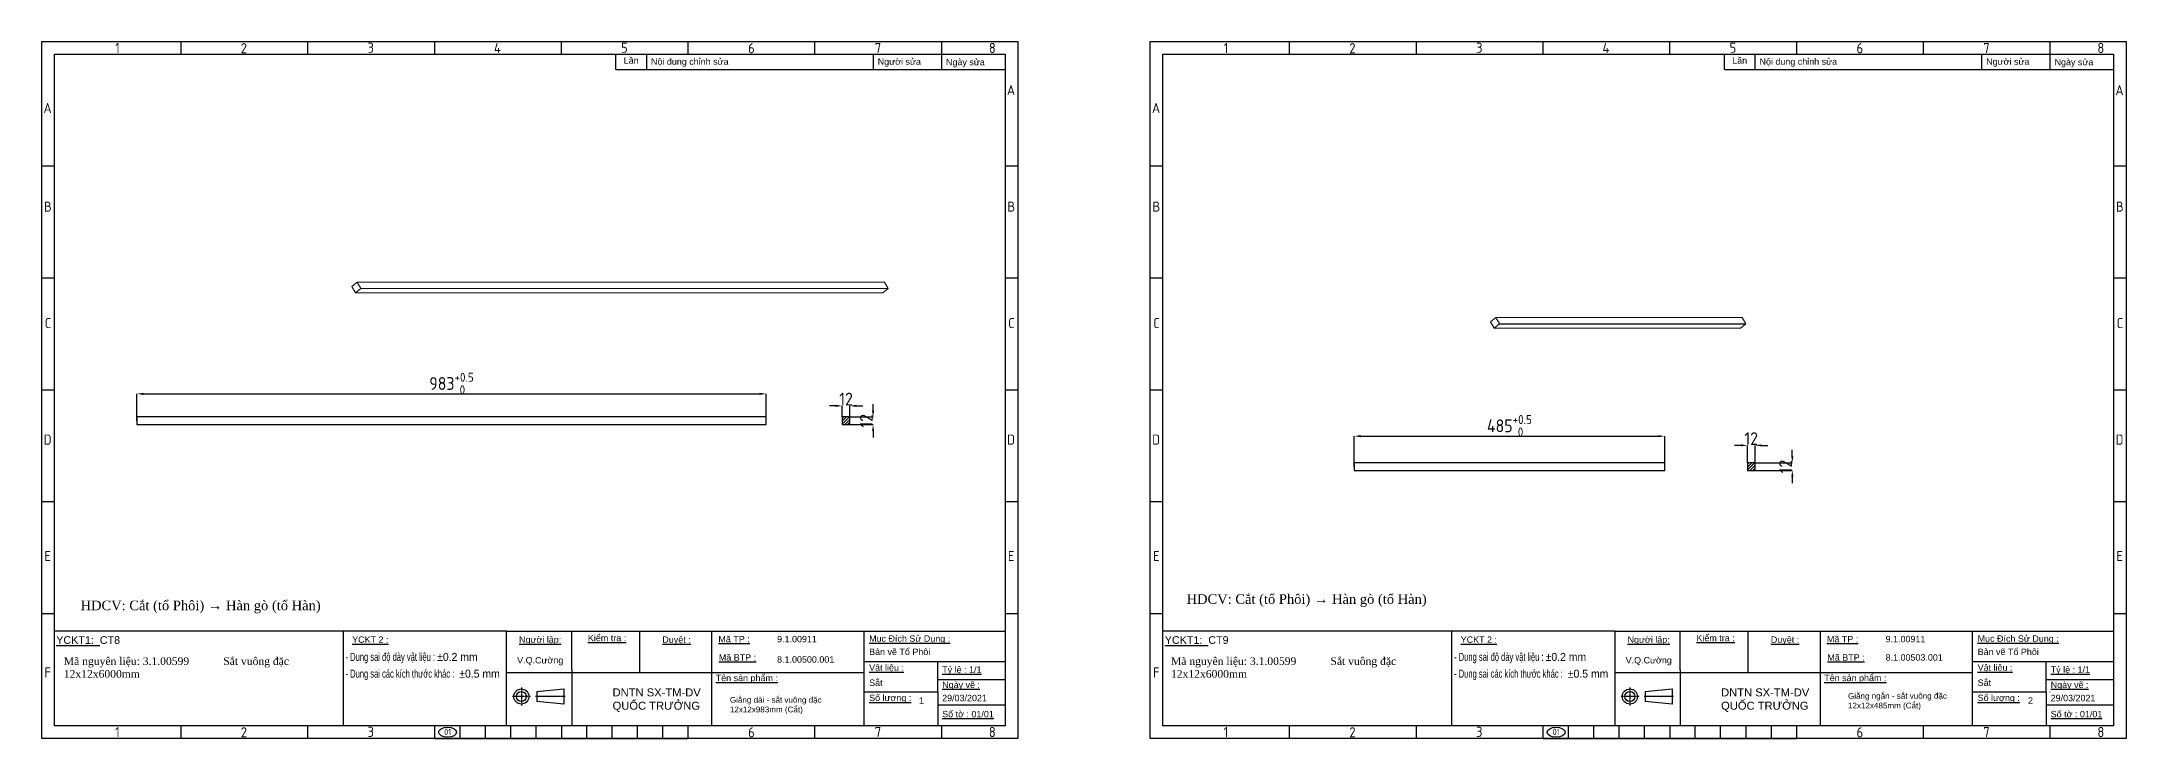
# Model space of a CAD drawing. Header units: millimetres. Extents: x -205945 to -46279, y 28253 to 108078.
# Drawn here: x -72463 to -69207, y 54358 to 55447 of the extents above; entities that cross this region are included whole.
import ezdxf

# ---------------------------------------------------------------- set-up
doc = ezdxf.new("R2010")
doc.units = ezdxf.units.MM
doc.header["$PDMODE"] = 2
for name, pattern in [('CENTER', [2, 1.25, -0.25, 0.25, -0.25]), ('CENTERX2', [4, 2.5, -0.5, 0.5, -0.5]), ('CONTPVMNIL', [0])]:
    doc.linetypes.add(name, pattern=pattern)
doc.layers.get('0').update_dxf_attribs({"linetype": 'CONTPVMNIL'})
doc.layers.get('DEFPOINTS').update_dxf_attribs({"color": 6})
for name, color, linetype in [('CENTER', 1, 'CENTERX2'), ('FRAME050', 6, 'Continuous'), ('MAIN', 7, 'Continuous')]:
    doc.layers.add(name, color=color, linetype=linetype)
doc.styles.add('ISOCP', font='isocp')
doc.styles.add('SLDTEXTSTYLE3', font='TXT', dxfattribs={"width": 0.65, "bigfont": 'bigfont'})
doc.styles.get("Standard").update_dxf_attribs({"font": 'isocp.shx'})
doc.styles.add('style1', font='arial.ttf', dxfattribs={"width": 0.75})
doc.dimstyles.new('Dim20$0', dxfattribs={"dimtxt": 20, "dimasz": 10, "dimexe": 0, "dimexo": 0, "dimgap": 0.6, "dimtad": 1, "dimtoh": 1, "dimdsep": 46, "dimtxsty": 'ISOCP', "dimcen": 0, "dimclrd": 3, "dimclre": 3, "dimclrt": 7, "dimadec": 3, "dimazin": 2, "dimtp": 0.05, "dimtm": 0.05, "dimtfac": 0.7, "dimtofl": 0, "dimtmove": 0, "dimatfit": 3, "dimfxl": 0, "dimtolj": 1, "dimarcsym": 0})

# ---------------------------------------------------------------- blocks, each defined once
blk = doc.blocks.new('*D445')
at = {"color": 3, "lineweight": -2, "ltscale": 30, "transparency": 16777216}
for p, q in [((-71222.7, 54877.5), (-71232.7, 54877.5)), ((-71212.7, 54860.2), (-71212.7, 54877.5)), ((-71200.7, 54860.2), (-71200.7, 54877.5)), ((-71190.7, 54877.5), (-71180.7, 54877.5))]:
    blk.add_line(p, q, dxfattribs=at)
at = {"color": 3, "ltscale": 30, "transparency": 16777216}
for points in [[(-71222.7, 54879.2), (-71222.7, 54875.8), (-71212.7, 54877.5)], [(-71190.7, 54879.2), (-71190.7, 54875.8), (-71200.7, 54877.5)]]:
    blk.add_solid(points, dxfattribs=at)
at = {"layer": 'DEFPOINTS', "color": 0, "ltscale": 30, "transparency": 16777216}
for p in [(-71200.7, 54877.5), (-71212.7, 54860.2), (-71200.7, 54860.2)]:
    blk.add_point(p, dxfattribs=at)
at = {"color": 7, "ltscale": 30, "transparency": 16777216, "insert": (-71206.7, 54888.1), "char_height": 20, "attachment_point": 5, "style": 'ISOCP'}
blk.add_mtext('\\A1;12', dxfattribs=at)
blk = doc.blocks.new('ẢERHAEEH')
at = {"layer": 'FRAME050'}
for p, q in [((-261.36, 213.96), (-261.36, 217.92)), ((-221.76, 213.96), (-221.76, 217.92)), ((-182.16, 213.96), (-182.16, 217.92)), ((-142.56, 213.96), (-142.56, 217.92)), ((-102.96, 213.96), (-102.96, 217.92)), ((-63.36, 213.96), (-63.36, 217.92)), ((-23.76, 213.96), (-23.76, 217.92)), ((-300.96, 178.96), (-304.92, 178.96)), ((0, 178.96), (-3.96, 178.96)), ((-300.96, 143.96), (-304.92, 143.96)), ((0, 143.96), (-3.96, 143.96)), ((-304.92, 108.96), (-300.96, 108.96)), ((-3.96, 108.96), (0, 108.96)), ((-300.96, 73.96), (-304.92, 73.96)), ((0, 73.96), (-3.96, 73.96)), ((-300.96, 38.96), (-304.92, 38.96)), ((0, 38.96), (-3.96, 38.96)), ((-261.36, 0), (-261.36, 3.96)), ((-221.76, 0), (-221.76, 3.96)), ((-182.16, 0), (-182.16, 3.96)), ((-182.16, 0), (-102.96, 0)), ((-174.24, 0), (-174.24, 3.96)), ((-166.32, 0), (-166.32, 3.96)), ((-158.4, 0), (-158.4, 3.96)), ((-150.48, 0), (-150.48, 3.96)), ((-142.56, 3.96), (-142.56, 0)), ((-134.64, 0), (-134.64, 3.96)), ((-126.72, 0), (-126.72, 3.96)), ((-118.8, 0), (-118.8, 3.96)), ((-110.88, 0), (-110.88, 3.96)), ((-102.96, 0), (-102.96, 3.96)), ((-63.36, 0), (-63.36, 3.96)), ((-23.76, 0), (-23.76, 3.96))]:
    blk.add_line(p, q, dxfattribs=at)
at = {"layer": 'MAIN', "color": 7, "linetype": 'Continuous'}
blk.add_lwpolyline([(-300.96, 213.96), (-3.96, 213.96), (-3.96, 3.96), (-300.96, 3.96)], close=True, dxfattribs=at)
at = {"layer": 'FRAME050', "style": 'ISOCP'}
for s, p in [('1', (-281.95, 214.36)), ('2', (-242.72, 214.28)), ('3', (-203.13, 214.42)), ('4', (-163.63, 214.36)), ('5', (-123.93, 214.42)), ('6', (-84.25, 214.28)), ('7', (-44.67, 214.36)), ('8', (-9.03, 214.36)), ('A', (-3.41, 201.17)), ('A', (-304.37, 195.59)), ('B', (-304.21, 164.74)), ('B', (-3.25, 164.74)), ('C', (-303.97, 128.3)), ('C', (-3.01, 128.3)), ('D', (-304.3, 91.87)), ('D', (-3.34, 91.87)), ('E', (-304.05, 55.44)), ('E', (-3.09, 55.44)), ('F', (-304.05, 19.01)), ('1', (-281.95, 0.4)), ('2', (-242.72, 0.32)), ('3', (-203.13, 0.46)), ('6', (-84.25, 0.32)), ('7', (-44.67, 0.4)), ('8', (-9.03, 0.4))]:
    blk.add_text(s, height=3.17, dxfattribs=at).set_placement(p)
blk = doc.blocks.new('*D434')
at = {"color": 3, "lineweight": -2, "ltscale": 30, "transparency": 16777216}
for p, q in [((-69808.9, 54815.7), (-69818.9, 54815.7)), ((-69798.9, 54788.6), (-69798.9, 54815.7)), ((-69786.9, 54788.6), (-69786.9, 54815.7)), ((-69776.9, 54815.7), (-69766.9, 54815.7))]:
    blk.add_line(p, q, dxfattribs=at)
at = {"color": 3, "ltscale": 30, "transparency": 16777216}
for points in [[(-69808.9, 54817.4), (-69808.9, 54814.1), (-69798.9, 54815.7)], [(-69776.9, 54817.4), (-69776.9, 54814.1), (-69786.9, 54815.7)]]:
    blk.add_solid(points, dxfattribs=at)
at = {"layer": 'DEFPOINTS', "color": 0, "ltscale": 30, "transparency": 16777216}
for p in [(-69786.9, 54815.7), (-69798.9, 54788.6), (-69786.9, 54788.6)]:
    blk.add_point(p, dxfattribs=at)
at = {"color": 7, "ltscale": 30, "transparency": 16777216, "insert": (-69792.9, 54826.3), "char_height": 20, "attachment_point": 5, "style": 'ISOCP'}
blk.add_mtext('\\A1;12', dxfattribs=at)
blk = doc.blocks.new('*D433')
at = {"color": 3, "lineweight": -2, "ltscale": 30, "transparency": 16777216}
for p, q in [((-70413.1, 54782.6), (-70413.1, 54830.1)), ((-70403.1, 54830.1), (-69938.1, 54830.1)), ((-69928.1, 54788.6), (-69928.1, 54830.1))]:
    blk.add_line(p, q, dxfattribs=at)
at = {"color": 3, "ltscale": 30, "transparency": 16777216}
for points in [[(-70403.1, 54831.8), (-70403.1, 54828.5), (-70413.1, 54830.1)], [(-69938.1, 54831.8), (-69938.1, 54828.5), (-69928.1, 54830.1)]]:
    blk.add_solid(points, dxfattribs=at)
at = {"layer": 'DEFPOINTS', "color": 0, "ltscale": 30, "transparency": 16777216}
for p in [(-69928.1, 54830.1), (-70413.1, 54782.6), (-69928.1, 54788.6)]:
    blk.add_point(p, dxfattribs=at)
at = {"color": 7, "ltscale": 30, "transparency": 16777216, "insert": (-70170.6, 54846.3), "char_height": 20, "attachment_point": 5, "style": 'ISOCP'}
blk.add_mtext('\\A1;485{\\H14;\\S+0.5^  0;}', dxfattribs=at)
blk = doc.blocks.new('*D438')
at = {"color": 3, "lineweight": -2, "ltscale": 30, "transparency": 16777216}
for p, q in [((-72314.5, 54854.2), (-72314.5, 54896.3)), ((-72304.5, 54896.3), (-71341.5, 54896.3)), ((-71331.5, 54854.2), (-71331.5, 54896.3))]:
    blk.add_line(p, q, dxfattribs=at)
at = {"color": 3, "ltscale": 30, "transparency": 16777216}
for points in [[(-72304.5, 54897.9), (-72304.5, 54894.6), (-72314.5, 54896.3)], [(-71341.5, 54897.9), (-71341.5, 54894.6), (-71331.5, 54896.3)]]:
    blk.add_solid(points, dxfattribs=at)
at = {"layer": 'DEFPOINTS', "color": 0, "ltscale": 30, "transparency": 16777216}
for p in [(-71331.5, 54896.3), (-72314.5, 54854.2), (-71331.5, 54854.2)]:
    blk.add_point(p, dxfattribs=at)
at = {"color": 7, "ltscale": 30, "transparency": 16777216, "insert": (-71823, 54912.4), "char_height": 20, "attachment_point": 5, "style": 'ISOCP'}
blk.add_mtext('\\A1;983{\\H14;\\S+0.5^  0;}', dxfattribs=at)
blk = doc.blocks.new('*D446')
at = {"color": 3, "lineweight": -2, "ltscale": 30, "transparency": 16777216}
for p, q in [((-71164.5, 54870.2), (-71164.5, 54880.2)), ((-71200.7, 54860.2), (-71164.5, 54860.2)), ((-71200.7, 54848.2), (-71164.5, 54848.2)), ((-71164.5, 54838.2), (-71164.5, 54828.2))]:
    blk.add_line(p, q, dxfattribs=at)
at = {"color": 3, "ltscale": 30, "transparency": 16777216}
for points in [[(-71166.2, 54870.2), (-71162.9, 54870.2), (-71164.5, 54860.2)], [(-71166.2, 54838.2), (-71162.9, 54838.2), (-71164.5, 54848.2)]]:
    blk.add_solid(points, dxfattribs=at)
at = {"layer": 'DEFPOINTS', "color": 0, "ltscale": 30, "transparency": 16777216}
for p in [(-71200.7, 54860.2), (-71200.7, 54848.2), (-71164.5, 54848.2)]:
    blk.add_point(p, dxfattribs=at)
at = {"color": 7, "ltscale": 30, "transparency": 16777216, "insert": (-71175.1, 54854.2), "char_height": 20, "attachment_point": 5, "rotation": 90, "style": 'ISOCP'}
blk.add_mtext('\\A1;12', dxfattribs=at)
blk = doc.blocks.new('*D435')
at = {"color": 3, "lineweight": -2, "ltscale": 30, "transparency": 16777216}
for p, q in [((-69728.7, 54798.6), (-69728.7, 54808.6)), ((-69786.9, 54788.6), (-69728.7, 54788.6)), ((-69786.9, 54776.6), (-69728.7, 54776.6)), ((-69728.7, 54766.6), (-69728.7, 54756.6))]:
    blk.add_line(p, q, dxfattribs=at)
at = {"color": 3, "ltscale": 30, "transparency": 16777216}
for points in [[(-69730.4, 54798.6), (-69727, 54798.6), (-69728.7, 54788.6)], [(-69730.4, 54766.6), (-69727, 54766.6), (-69728.7, 54776.6)]]:
    blk.add_solid(points, dxfattribs=at)
at = {"layer": 'DEFPOINTS', "color": 0, "ltscale": 30, "transparency": 16777216}
for p in [(-69786.9, 54788.6), (-69786.9, 54776.6), (-69728.7, 54776.6)]:
    blk.add_point(p, dxfattribs=at)
at = {"color": 7, "ltscale": 30, "transparency": 16777216, "insert": (-69739.3, 54782.6), "char_height": 20, "attachment_point": 5, "rotation": 90, "style": 'ISOCP'}
blk.add_mtext('\\A1;12', dxfattribs=at)

msp = doc.modelspace()

# ---------------------------------------------------------------- hatches: boundary and pattern name
at = {"ltscale": 30}
h = msp.add_hatch(dxfattribs=at)
h.set_pattern_fill('ANSI31', color=256)
h.set_pattern_definition([(45, (27354.1485, 11514.1325), (-2.24506403, 2.24506403), [])])
h.paths.add_polyline_path([(-71200.681, 54860.164), (-71212.681, 54860.164), (-71212.681, 54848.164), (-71200.681, 54848.164)])
h = msp.add_hatch(dxfattribs=at)
h.set_pattern_fill('ANSI31', color=256)
h.set_pattern_definition([(45, (28767.902, 11442.5258), (-2.24506403, 2.24506403), [])])
h.paths.add_polyline_path([(-69786.927, 54788.557), (-69798.927, 54788.557), (-69798.927, 54776.557), (-69786.927, 54776.557)])

# ---------------------------------------------------------------- linework, layer by layer
at = {"color": 0, "linetype": 'Continuous', "lineweight": 0, "extrusion": (-0.535174, 2.97331e-14, 0.844742)}
for p, q in [((-71970.353, 55070.791, 0), (-71978.698, 55063.978, 0)), ((-71978.698, 55063.978, 0), (-71972.943, 55054.1, 0)), ((-71972.943, 55054.1, 0), (-71964.598, 55060.912, 0)), ((-71964.598, 55060.912, 0), (-71970.353, 55070.791, 0)), ((-71146.68, 55070.791, 0), (-71970.353, 55070.791, 0)), ((-71140.925, 55060.912, 0), (-71964.598, 55060.912, 0)), ((-71149.27, 55054.1, 0), (-71140.925, 55060.912, 0)), ((-71140.925, 55060.912, 0), (-71146.68, 55070.791, 0)), ((-71149.27, 55054.1, 0), (-71972.943, 55054.1, 0)), ((-70191.778, 55015.763, 0), (-70200.123, 55008.951, 0)), ((-70200.123, 55008.951, 0), (-70194.368, 54999.072, 0)), ((-70194.368, 54999.072, 0), (-70186.023, 55005.885, 0)), ((-69809.734, 54999.072, 0), (-70194.368, 54999.072, 0)), ((-69807.144, 55015.763, 0), (-70191.778, 55015.763, 0)), ((-70186.023, 55005.885, 0), (-70191.778, 55015.763, 0)), ((-69801.389, 55005.885, 0), (-70186.023, 55005.885, 0)), ((-69809.734, 54999.072, 0), (-69801.389, 55005.885, 0)), ((-69801.389, 55005.885, 0), (-69807.144, 55015.763, 0))]:
    msp.add_line(p, q, dxfattribs=at)
at = {"ltscale": 30}
msp.add_line((-70186.023, 55005.885, 0), (-69801.389, 55005.885, 0), dxfattribs=at)
for p, q in [((-71737.096, 54525.268), (-72443.272, 54525.268)), ((-71992.334, 54525.268), (-71992.334, 54377.303)), ((-71529.57, 54525.268), (-71529.57, 54460.754)), ((-71178.628, 54477.505), (-71178.628, 54525.268)), ((-70005.673, 54525.268), (-70711.849, 54525.268)), ((-70260.911, 54525.268), (-70260.911, 54377.303)), ((-69798.147, 54525.268), (-69798.147, 54460.754)), ((-69447.205, 54477.505), (-69447.205, 54525.268)), ((-71737.096, 54460.754), (-71416.316, 54460.754)), ((-71635.119, 54464.856), (-71635.119, 54377.303)), ((-71063.427, 54449.369), (-70958.272, 54449.369)), ((-70005.673, 54460.754), (-69684.893, 54460.754)), ((-69903.696, 54464.856), (-69903.696, 54377.303)), ((-69332.004, 54449.369), (-69226.849, 54449.369)), ((-71063.427, 54410.155), (-70958.272, 54410.155)), ((-69332.004, 54410.155), (-69226.849, 54410.155))]:
    msp.add_line(p, q)
at = {"ltscale": 3}
for p, q in [((-71416.316, 54460.754), (-71178.628, 54460.754)), ((-69684.893, 54460.754), (-69447.205, 54460.754))]:
    msp.add_line(p, q, dxfattribs=at)
at = {"linetype": 'ByBlock'}
for p, q in [((-71063.427, 54430.103), (-71063.427, 54377.303)), ((-69332.004, 54430.103), (-69332.004, 54377.303))]:
    msp.add_line(p, q, dxfattribs=at)
at = {"ltscale": 30, "elevation": 0}
for points in [[(-72314.477, 54848.164), (-71331.477, 54848.164), (-71331.477, 54860.164), (-72314.477, 54860.164)], [(-71212.681, 54848.164), (-71200.681, 54848.164), (-71200.681, 54860.164), (-71212.681, 54860.164)], [(-70413.078, 54776.557), (-69928.078, 54776.557), (-69928.078, 54788.557), (-70413.078, 54788.557)], [(-69798.927, 54776.557), (-69786.927, 54776.557), (-69786.927, 54788.557), (-69798.927, 54788.557)]]:
    msp.add_lwpolyline(points, close=True, dxfattribs=at)
at = {"color": 1}
for centre in [(-71829.009, 54367.173), (-70097.586, 54367.173)]:
    msp.add_ellipse(centre, major_axis=(-14.053, 0), ratio=0.55171628, dxfattribs=at)
at = {"layer": 'CENTER', "color": 1, "linetype": 'CENTER', "ltscale": 0.05}
for p, q in [((-71699.581, 54422.937), (-71728.104, 54422.937)), ((-71713.843, 54437.198), (-71713.843, 54408.676)), ((-69968.158, 54422.937), (-69996.681, 54422.937)), ((-69982.419, 54437.198), (-69982.419, 54408.676))]:
    msp.add_line(p, q, dxfattribs=at)
at = {"layer": 'CENTER'}
for p, q in [((-71645.474, 54422.937), (-71691.69, 54422.937)), ((-69914.051, 54422.937), (-69960.267, 54422.937))]:
    msp.add_line(p, q, dxfattribs=at)
at = {"layer": 'DEFPOINTS', "ltscale": 30}
for points in [[(-72463.072, 55447.103), (-70938.472, 55447.103), (-70938.472, 54357.503), (-72463.072, 54357.503)], [(-70731.649, 55447.103), (-69207.049, 55447.103), (-69207.049, 54357.503), (-70731.649, 54357.503)]]:
    msp.add_lwpolyline(points, close=True, dxfattribs=at)
at = {"layer": 'MAIN'}
for p, q in [((-71566.082, 55403.303), (-71566.082, 55427.303)), ((-71518.082, 55403.303), (-71518.082, 55427.303)), ((-71163.944, 55403.303), (-71163.944, 55427.303)), ((-71057.272, 55403.303), (-71057.272, 55427.303)), ((-69834.659, 55403.303), (-69834.659, 55427.303)), ((-69786.659, 55403.303), (-69786.659, 55427.303)), ((-69432.521, 55403.303), (-69432.521, 55427.303)), ((-69325.849, 55403.303), (-69325.849, 55427.303)), ((-71566.082, 55403.303), (-70958.272, 55403.303)), ((-69834.659, 55403.303), (-69226.849, 55403.303)), ((-71737.096, 54525.268), (-70958.272, 54525.268)), ((-71737.096, 54460.754), (-71737.096, 54525.268)), ((-71635.119, 54464.856), (-71635.119, 54525.268)), ((-71416.316, 54477.505), (-71416.316, 54525.268)), ((-70005.673, 54525.268), (-69226.849, 54525.268)), ((-70005.673, 54460.754), (-70005.673, 54525.268)), ((-69903.696, 54464.856), (-69903.696, 54525.268)), ((-69684.893, 54477.505), (-69684.893, 54525.268)), ((-71416.316, 54430.103), (-71416.316, 54477.505)), ((-71178.628, 54477.505), (-70958.272, 54477.505)), ((-71178.628, 54430.103), (-71178.628, 54477.505)), ((-71063.427, 54430.103), (-71063.427, 54477.505)), ((-69684.893, 54430.103), (-69684.893, 54477.505)), ((-69447.205, 54477.505), (-69226.849, 54477.505)), ((-69447.205, 54430.103), (-69447.205, 54477.505)), ((-69332.004, 54430.103), (-69332.004, 54477.505)), ((-71737.096, 54377.303), (-71737.096, 54460.754)), ((-70005.673, 54377.303), (-70005.673, 54460.754)), ((-71689.868, 54430.778), (-71647.729, 54434.698)), ((-71689.868, 54430.778), (-71689.868, 54415.096)), ((-71647.729, 54411.176), (-71689.868, 54415.096)), ((-71647.729, 54434.698), (-71647.729, 54411.176)), ((-71416.316, 54377.303), (-71416.316, 54430.103)), ((-71178.628, 54430.103), (-71063.427, 54430.103)), ((-71178.628, 54377.303), (-71178.628, 54430.103)), ((-71057.674, 54430.103), (-71057.464, 54430.103)), ((-69958.445, 54430.778), (-69916.306, 54434.698)), ((-69958.445, 54430.778), (-69958.445, 54415.096)), ((-69916.306, 54411.176), (-69958.445, 54415.096)), ((-69916.306, 54434.698), (-69916.306, 54411.176)), ((-69684.893, 54377.303), (-69684.893, 54430.103)), ((-69447.205, 54377.303), (-69447.205, 54430.103)), ((-69447.205, 54430.103), (-69332.004, 54430.103)), ((-69326.251, 54430.103), (-69326.041, 54430.103))]:
    msp.add_line(p, q, dxfattribs=at)
for centre, radius in [((-71713.843, 54422.937), 11.761), ((-71713.843, 54422.937), 7.841), ((-69982.419, 54422.937), 11.761), ((-69982.419, 54422.937), 7.841)]:
    msp.add_circle(centre, radius, dxfattribs=at)

# ---------------------------------------------------------------- block references
at = {"xscale": 5, "yscale": 5, "zscale": 5}
for p in [(-70938.472, 54357.503), (-69207.049, 54357.503)]:
    msp.add_blockref('ẢERHAEEH', p, dxfattribs=at)

# ---------------------------------------------------------------- texts
at = {"attachment_point": 1}
for s, insert, char_height, width in [('{\\fArial|b0|i0|c0|p34;Lần}', (-71553.999, 55422.57), 10, 24.50884), ('{\\fArial|b0|i0|c0|p34;Lần}', (-69822.576, 55422.57), 10, 24.50884), ('{\\fArial|b0|i0|c0|p34;\\LYCKT1:\\l  CT8}', (-72440.321, 54517.288), 12, 170.12057), ('{\\fArial|b0|i0|c0|p34;\\LYCKT1:\\l  CT9}', (-70708.898, 54517.288), 12, 167.39046), ('{\\fArial|b0|i0|c0|p34;29/03/2021}', (-71056.622, 54425.576), 10, 11.98235), ('{\\fArial|b0|i0|c0|p34;29/03/2021}', (-69325.199, 54425.576), 10, 11.98235)]:
    msp.add_mtext(s, dxfattribs=dict(at, insert=insert, char_height=char_height, width=width))
at = {"color": 0, "attachment_point": 1, "style": 'SLDTEXTSTYLE3'}
for s, insert, char_height, width in [('{\\fArial|b0|i0|c0|p34;\\W1;\\C256;Nội dung chỉnh sửa}', (-71511.383, 55420.916), 10, 183.25343), ('{\\fArial|b0|i0|c0|p34;\\W1;\\C256;Người sửa}', (-71157.245, 55420.916), 10, 183.25343), ('{\\fArial|b0|i0|c0|p34;\\W1;\\C256;Ngày sửa}', (-71050.573, 55420.05), 10, 183.25343), ('{\\fArial|b0|i0|c0|p34;\\W1;\\C256;Nội dung chỉnh sửa}', (-69779.96, 55420.916), 10, 183.25343), ('{\\fArial|b0|i0|c0|p34;\\W1;\\C256;Người sửa}', (-69425.822, 55420.916), 10, 183.25343), ('{\\fArial|b0|i0|c0|p34;\\W1;\\C256;Ngày sửa}', (-69319.15, 55420.05), 10, 183.25343), ('{\\fArial|b0|i0|c0|p34;\\W1;\\L\\C256;YCKT 2 :}', (-71978.102, 54516.932), 10, 69.4708), ('{\\fArial|b0|i0|c0|p34;\\W1;\\L\\C256;Người lập:}', (-71717.513, 54516.932), 10, 69.4708), ('{\\fArial|b0|i0|c0|p34;\\W1;\\L\\C256;Kiểm tra :}', (-71609.885, 54519.353), 10, 69.4708), ('{\\fArial|b0|i0|c0|p34;\\W1;\\L\\C256;Duyệt :}', (-71493.649, 54516.932), 10, 69.4708), ('{\\fArial|b0|i0|c0|p34;\\W1;\\L\\C256;Mã TP :}', (-71406.079, 54517.647), 10, 69.4708), ('{\\fArial|b0|i0|c0|p34;\\W1;\\C256;9.1.00911}', (-71314.435, 54517.793), 10, 69.4708), ('{\\fArial|b0|i0|c0|p34;\\W1;\\L\\C256;Mục Đích Sử Dụng :}', (-71170.658, 54518.557), 10, 132.60042), ('{\\fArial|b0|i0|c0|p34;\\W1;\\L\\C256;YCKT 2 :}', (-70246.679, 54516.932), 10, 69.4708), ('{\\fArial|b0|i0|c0|p34;\\W1;\\L\\C256;Người lập:}', (-69986.09, 54516.932), 10, 69.4708), ('{\\fArial|b0|i0|c0|p34;\\W1;\\L\\C256;Kiểm tra :}', (-69878.462, 54519.353), 10, 69.4708), ('{\\fArial|b0|i0|c0|p34;\\W1;\\L\\C256;Duyệt :}', (-69762.226, 54516.932), 10, 69.4708), ('{\\fArial|b0|i0|c0|p34;\\W1;\\L\\C256;Mã TP :}', (-69674.656, 54517.647), 10, 69.4708), ('{\\fArial|b0|i0|c0|p34;\\W1;\\C256;9.1.00911}', (-69583.012, 54517.793), 10, 69.4708), ('{\\fArial|b0|i0|c0|p34;\\W1;\\L\\C256;Mục Đích Sử Dụng :}', (-69439.235, 54518.557), 10, 132.60042), ('{\\fArial|b0|i0|c0|p34; - Dung sai độ dày vật liệu : \\W0.933;%%P0.2 mm}', (-71991.787, 54491.193), 12.5, 402.93533), ('{\\fArial|b0|i0|c0|p34;\\W1;\\C256;V.Q.Cường}', (-71720.411, 54484.675), 10, 69.4708), ('{\\fArial|b0|i0|c0|p34;\\W1;\\L\\C256;Mã BTP :}', (-71405.437, 54489.02), 10, 69.4708), ('{\\fArial|b0|i0|c0|p34;\\W1;\\C256;8.1.00500.001}', (-71314.435, 54485.873), 10, 69.4708), ('{\\fArial|b0|i0|c0|p34;\\W1;\\L\\C256;Vật liệu :}', (-71170.658, 54473.244), 10, 69.4708), ('{\\fArial|b0|i0|c0|p34;\\W1;\\C256;Bản vẽ Tổ Phôi}', (-71170.658, 54497.791), 10, 132.60042), ('{\\fArial|b0|i0|c0|p34; - Dung sai độ dày vật liệu : \\W0.933;%%P0.2 mm}', (-70260.364, 54491.193), 12.5, 402.93533), ('{\\fArial|b0|i0|c0|p34;\\W1;\\C256;V.Q.Cường}', (-69988.988, 54484.675), 10, 69.4708), ('{\\fArial|b0|i0|c0|p34;\\W1;\\L\\C256;Mã BTP :}', (-69674.014, 54489.02), 10, 69.4708), ('{\\fArial|b0|i0|c0|p34;\\W1;\\C256;8.1.00503.001}', (-69583.012, 54489.1), 10, 69.4708), ('{\\fArial|b0|i0|c0|p34;\\W1;\\L\\C256;Vật liệu :}', (-69439.235, 54473.244), 10, 69.4708), ('{\\fArial|b0|i0|c0|p34;\\W1;\\C256;Bản vẽ Tổ Phôi}', (-69439.235, 54497.791), 10, 132.60042), ('{\\fArial|b0|i0|c0|p34; - Dung sai các kích thước khác : \\W0.933; %%P0.5 mm}', (-71991.787, 54464.926), 12.5, 402.93533), ('{\\fArial|b0|i0|c0|p34;\\W1;\\L\\C256;Tên sản phẩm :}', (-71410.263, 54456.99), 10, 101.78068), ('{\\fArial|b0|i0|c0|p34;\\W1;\\C256;Sắt }', (-71170.658, 54449.543), 10, 69.4708), ('{\\fArial|b0|i0|c0|p34;\\W1;\\L\\C256;Tỷ lệ : 1/1}', (-71056.536, 54469.984), 10, 69.4708), ('{\\fArial|b0|i0|c0|p34;\\W1;\\L\\C256;Ngày vẽ :}', (-71056.536, 54446.195), 10, 69.4708), ('{\\fArial|b0|i0|c0|p34; - Dung sai các kích thước khác : \\W0.933; %%P0.5 mm}', (-70260.364, 54464.926), 12.5, 402.93533), ('{\\fArial|b0|i0|c0|p34;\\W1;\\L\\C256;Tên sản phẩm :}', (-69678.84, 54456.99), 10, 101.78068), ('{\\fArial|b0|i0|c0|p34;\\W1;\\C256;Sắt }', (-69439.235, 54449.543), 10, 69.4708), ('{\\fArial|b0|i0|c0|p34;\\W1;\\L\\C256;Tỷ lệ : 1/1}', (-69325.113, 54469.984), 10, 69.4708), ('{\\fArial|b0|i0|c0|p34;\\W1;\\L\\C256;Ngày vẽ :}', (-69325.113, 54446.195), 10, 69.4708), ('{\\fArial|b0|i0|c0|p34;\\W1;\\C256;DNTN SX-TM-DV QUỐC TRƯỞNG}', (-71571.388, 54435.657), 12.5, 186.26577), ('{\\fArial|b0|i0|c0|p34;\\W1;\\C256;Giằng dài - sắt vuông đặc 12x12x983mm (Cắt)}', (-71388.145, 54422.183), 9, 209.51737), ('{\\fArial|b0|i0|c0|p34;\\W1;\\L\\C256;Số lượng :}', (-71170.658, 54425.842), 10, 69.4708), ('{\\fArial|b0|i0|c0|p34;\\W1;\\C256;1}', (-71092.829, 54421.668), 10, 69.4708), ('{\\fArial|b0|i0|c0|p34;\\W1;\\C256;DNTN SX-TM-DV QUỐC TRƯỞNG}', (-69839.965, 54435.657), 12.5, 186.26577), ('{\\fArial|b0|i0|c0|p34;\\W1;\\C256;Giằng ngắn - sắt vuông đặc 12x12x485mm (Cắt)}', (-69641.717, 54428.35, 0), 9, 235.12179), ('{\\fArial|b0|i0|c0|p34;\\W1;\\L\\C256;Số lượng :}', (-69439.235, 54425.842), 10, 69.4708), ('{\\fArial|b0|i0|c0|p34;\\W1;\\C256;2}', (-69360.577, 54421.766), 10, 69.4708), ('{\\fArial|b0|i0|c0|p34;\\W1;\\L\\C256;Số tờ : 01/01}', (-71056.536, 54400.46), 10, 91.72327), ('{\\fArial|b0|i0|c0|p34;\\W1;\\L\\C256;Số tờ : 01/01}', (-69325.113, 54400.46), 10, 91.47895)]:
    msp.add_mtext(s, dxfattribs=dict(at, insert=insert, char_height=char_height, width=width))
at = {"ltscale": 30, "attachment_point": 1, "style": 'style1'}
for s, insert, char_height, width in [('\\pt225;{\\fTimes New Roman|b0|i0|c0|p18;^J\\W1;HDCV: Cắt (tổ Phôi) \\fTimes New Roman|b0|i0|c134|p18;→ \\fTimes New Roman|b0|i0|c0|p18;Hàn gò (tổ Hàn)}', (-72402.351, 54597.936, 0), 15, 506.55276), ('\\pt225;{\\fTimes New Roman|b0|i0|c0|p18;^J\\W1;HDCV: Cắt (tổ Phôi) \\fTimes New Roman|b0|i0|c134|p18;→ \\fTimes New Roman|b0|i0|c0|p18;Hàn gò (tổ Hàn)}', (-70674.824, 54607.893, 0), 15, 506.55276), ('\\pt192;{\\fTimes New Roman|b0|i0|c0|p18;\\W1;Mã nguyên liệu: 3.1.00599^I  Sắt vuông đặc 12x12x6000mm}', (-72428.541, 54484.306, 0), 12, 426.23201), ('\\pt192;{\\fTimes New Roman|b0|i0|c0|p18;\\W1;Mã nguyên liệu: 3.1.00599^I  Sắt vuông đặc 12x12x6000mm}', (-70699.24, 54484.306, 0), 12, 426.23201)]:
    msp.add_mtext(s, dxfattribs=dict(at, insert=insert, char_height=char_height, width=width))
at = {"color": 7, "char_height": 10, "width": 24.50884, "attachment_point": 1}
for insert in [(-71834.489, 54372.644), (-70103.066, 54372.644)]:
    msp.add_mtext('01', dxfattribs=dict(at, insert=insert))

# ---------------------------------------------------------------- dimensions: what is measured, and where the dimension line sits
at = {"ltscale": 30}
for base, p1, p2, override, picture, middle in [((-71331.477, 54896.267, 0), (-72314.477, 54854.164, 0), (-71331.477, 54854.164, 0), {"dimgap": 0.6, "dimtol": 1, "dimlim": 0, "dimtp": 0.5, "dimtm": 0}, '*D438', (-71822.977, 54896.267, 0)), ((-69928.078, 54830.135, 0), (-70413.078, 54782.557, 0), (-69928.078, 54788.557, 0), {"dimtol": 1, "dimtp": 0.5, "dimtm": 0}, '*D433', (-70170.578, 54830.135, 0))]:
    dim = msp.add_linear_dim(base=base, p1=p1, p2=p2, dimstyle='Dim20$0', override=override, dxfattribs=at)
    dim.commit()
    dim.dimension.update_dxf_attribs({"geometry": picture, "text_midpoint": middle, "dimtype": 160})
for base, p1, p2, picture, middle in [((-71200.681, 54877.494, 0), (-71212.681, 54860.164, 0), (-71200.681, 54860.164, 0), '*D445', (-71206.681, 54877.494, 0)), ((-69786.927, 54815.724, 0), (-69798.927, 54788.557, 0), (-69786.927, 54788.557, 0), '*D434', (-69792.927, 54815.724, 0))]:
    dim = msp.add_linear_dim(base=base, p1=p1, p2=p2, dimstyle='Dim20$0', dxfattribs=at)
    dim.commit()
    dim.dimension.update_dxf_attribs({"geometry": picture, "text_midpoint": middle, "dimtype": 160})
for base, p1, p2, picture, middle in [((-71164.526, 54848.164, 0), (-71200.681, 54860.164, 0), (-71200.681, 54848.164, 0), '*D446', (-71164.526, 54854.164, 0)), ((-69728.709, 54776.557, 0), (-69786.927, 54788.557, 0), (-69786.927, 54776.557, 0), '*D435', (-69728.709, 54782.557, 0))]:
    dim = msp.add_linear_dim(base=base, p1=p1, p2=p2, angle=90, dimstyle='Dim20$0', dxfattribs=at)
    dim.commit()
    dim.dimension.update_dxf_attribs({"geometry": picture, "text_midpoint": middle, "dimtype": 160})

doc.saveas('drawing.dxf')
